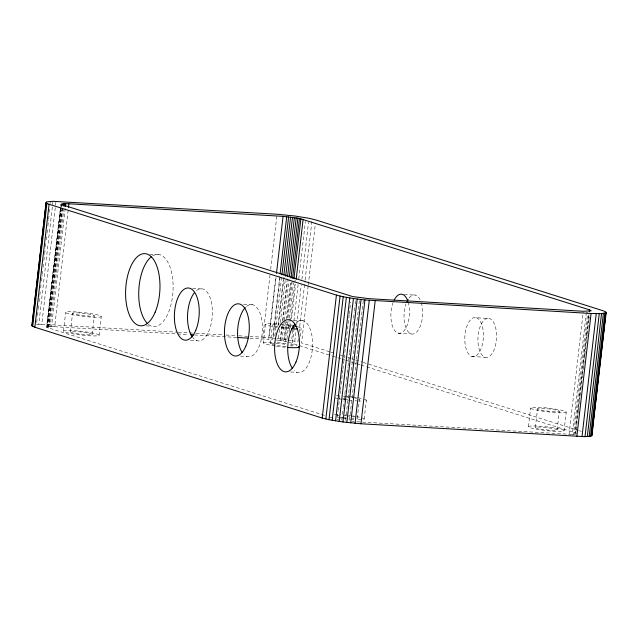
<?xml version="1.0" encoding="UTF-8"?>
<svg xmlns="http://www.w3.org/2000/svg" width="638" height="638" viewBox="0 0 638 638"><rect width="100%" height="100%" fill="white"/><g stroke="black" fill="none" stroke-linecap="round" stroke-linejoin="round"><path stroke-width="0.48" stroke-dasharray="3.19 2.39" d="M36.701 322.397L37.044 319.447M37.498 315.507L38.176 309.605M38.296 308.625L38.631 305.674M39.093 301.734L39.771 295.833M39.883 294.852L40.226 291.901M40.68 287.961L41.023 285.011M41.478 281.079L42.164 275.177M42.275 274.188L42.618 271.238M43.073 267.306L43.416 264.355M43.87 260.416L44.556 254.514M44.668 253.533L45.011 250.582M45.465 246.643L45.808 243.692M46.263 239.76L46.941 233.859M47.06 232.87L47.395 229.919M47.858 225.988L48.536 220.086M48.648 219.097L48.99 216.146M49.445 212.215L49.788 209.264M50.474 203.362L50.697 201.393M36.47 324.367L38.758 324.295L52.986 201.321M38.758 324.295L41.773 324.303L56 201.329M41.773 324.303L46.925 324.503L60.474 207.438M324.447 415.386L46.805 327.374L60.698 207.35M60.809 206.369L61.033 204.399M46.805 327.374L61.192 204.008M47.108 327.605L61.001 207.589M61.112 206.6L61.336 204.639M46.965 326.975L47.419 326.831L61.192 207.797M61.304 206.808L61.647 203.857M47.419 326.831L48.113 326.72L61.663 209.647M48.448 328.147L62.333 208.124M48.113 326.72L49.038 326.648L63.042 205.643M49.038 326.648L50.187 326.608L63.728 209.543M50.187 326.608L51.518 326.616L65.291 207.573M51.518 326.616L54.685 326.736L68.234 209.671M63.505 331.058L65.666 312.365M70.419 331.88L72.588 313.186M92.167 334.464A10.958 1.148 6.6 0 0 76.233 331.569A10.958 1.148 6.6 0 0 75.483 333.475A10.958 1.148 6.6 0 0 92.167 334.464L94.328 315.77A10.958 1.148 6.6 0 0 78.402 312.875A10.958 1.148 6.6 0 0 77.645 314.789A10.958 1.148 6.6 0 0 94.328 315.77M99.089 335.277A17.928 1.874 6.6 0 0 73.019 330.556A17.928 1.874 6.6 0 0 71.783 333.674A17.928 1.874 6.6 0 0 99.089 335.277L101.251 316.592A17.928 1.874 6.6 0 0 75.18 311.862A17.928 1.874 6.6 0 0 73.944 314.981A17.928 1.874 6.6 0 0 101.251 316.592M249.881 336.441L262.816 337.199L269.986 275.225M270.671 269.324L276.932 215.213M275.01 345.987A17.928 1.874 6.6 0 1 263.382 342.861L265.552 324.12A17.928 1.874 6.6 0 1 279.428 323.945M262.816 337.199L268.734 337.646L275.68 277.634M250.016 338.22L268.853 339.328L276.023 277.355M270.313 343.635L272.474 324.941M279.771 276.645L272.49 339.607L268.853 339.328M268.734 337.646L273.056 338.068L280.114 277.075M274.858 335.859L281.805 275.847M277.937 326.233L283.288 280.002M278.535 324.734L284.109 276.525M289.277 319.064L286.653 341.697L278.272 340.253L279.524 329.431M280.321 322.541L285.218 280.241M280.162 340.517L281.868 325.763M282.443 320.842L287.451 277.554M287.307 339.942L280.808 338.993L282.514 324.232M282.969 320.3L287.403 281.932M281.972 340.796L284.253 321.121M284.365 320.14L289.03 279.803M283.679 341.091L286.071 320.435M286.183 319.447L290.505 282.068M284.58 339.52L286.629 321.807M287.084 317.876L291.183 282.459M285.25 341.394L287.523 321.719M287.977 317.78L292.419 279.412M289.389 318.083L293.488 282.666M289.118 332.215L295.155 280.074M290.593 327.525L291.167 322.613M291.622 318.673L295.601 284.245M298.281 339.001L297.938 341.952L291.622 340.668L292.874 329.846M293.903 320.994L298.113 284.596M298.791 278.694L305.395 221.633M294.11 328.506L292.06 346.211A10.958 1.148 6.6 0 0 289.181 345.054M294.764 341.266L296.016 330.452M296.702 324.543L301.256 285.194M301.934 279.292L308.537 222.231M299.078 332.111L304.996 280.959M305.108 279.978L312.165 218.978M300.227 336.21L301.136 328.339M308.178 285.856L301.575 342.917L330.021 351.905M308.29 284.875L315.459 222.893M337.342 417.308L338.028 411.406M338.14 410.425L340.413 390.751M340.532 389.762L342.805 370.088M342.925 369.107L346.793 335.66M346.905 334.671L349.185 314.997M349.297 314.016L350.661 302.213M341.801 420.171L342.367 415.258M342.478 414.269L343.164 408.368M343.276 407.387L343.962 401.485M344.073 400.497L344.759 394.595M344.871 393.614L345.557 387.713M345.668 386.724L346.354 380.822M346.466 379.841L347.144 373.94M347.263 372.951L347.941 367.049M348.061 366.068L349.536 353.277M349.648 352.296L350.334 346.394M350.445 345.405L351.131 339.504M351.243 338.523L351.929 332.621M352.04 331.632L352.726 325.731M352.838 324.75L353.524 318.848M353.635 317.86L354.321 311.958M354.433 310.977L355.119 305.076M355.23 304.087L355.685 300.155M359.385 300.697L345.493 420.721L347.423 420.96M349.48 420.195L363.596 298.209M357.248 418.249L359.409 399.555M364.162 419.07L366.324 400.377M528.471 426.599L530.633 407.913M535.386 427.42L537.547 408.727M557.134 430.004A10.958 1.148 6.6 0 0 541.199 427.109A10.958 1.148 6.6 0 0 540.45 429.023A10.958 1.148 6.6 0 0 557.134 430.004L559.295 411.311A10.958 1.148 6.6 0 0 543.361 408.424A10.958 1.148 6.6 0 0 542.611 410.33A10.958 1.148 6.6 0 0 559.295 411.311M564.056 430.825A17.928 1.874 6.6 0 0 537.978 426.096A17.928 1.874 6.6 0 0 536.749 429.215A17.928 1.874 6.6 0 0 564.056 430.825L566.217 412.132A17.928 1.874 6.6 0 0 540.147 407.403A17.928 1.874 6.6 0 0 538.911 410.529A17.928 1.874 6.6 0 0 566.217 412.132M356.905 421.758L569.088 434.231L583.196 312.245M569.088 434.231L572.254 434.358L586.362 312.373M572.254 434.358L573.586 434.366L587.702 312.373M573.586 434.366L574.726 434.326L588.619 314.311M576.664 433.361L575.324 432.827L589.097 313.792M576.002 431.304L575.659 434.255L574.726 434.326M576.114 430.315L578.387 410.641M578.506 409.66L579.982 396.868M580.094 395.887L580.779 389.985M580.891 388.997L582.374 376.213M582.486 375.224L584.767 355.549M584.879 354.569L587.151 334.894M587.271 333.905L588.746 321.121M588.858 320.132L589.313 316.201M149.723 254.163L160.042 254.769M404.293 294.493L415.561 295.139M192.612 288.416L202.932 289.022M243.612 304.294L252.999 304.852M476.331 317.748A19.603 9.267 -86.7 0 1 480.837 349.273A19.603 9.267 -86.7 0 1 465.158 344.321A19.603 9.267 -86.7 0 1 476.331 317.748L489.474 318.506A19.603 9.267 -86.7 0 1 493.979 350.031A19.603 9.267 -86.7 0 1 478.293 345.078A19.603 9.267 -86.7 0 1 489.474 318.506M293.759 320.148L303.146 320.699M397.968 333.116L411.111 333.873M146.15 325.858L151.78 326.193M46.925 324.503L177.252 332.167M178.249 332.231L195.164 333.219M196.161 333.283L225.007 334.982M226.004 335.038L237.942 335.74M238.939 335.795L248.884 336.385M54.685 326.736L176.638 333.913M177.635 333.969L188.537 334.607M194.486 334.958L237.121 337.462M471.889 356.483L485.024 357.24M190.387 340.285L196.959 340.676M240.454 356.108L247.018 356.498M290.601 371.962L297.172 372.353M352.192 421.431L354.01 421.574M273.056 338.068L275.967 338.395M276.94 338.507L280.808 338.993M276.342 340.006L278.272 340.253M288.209 340.078L291.622 340.668M337.119 419.278L338.523 419.581M330.97 352.208L335.716 353.707M340.453 355.206L347.096 357.304M348.045 357.599L350.884 358.5M351.833 358.803L354.68 359.704M355.629 359.999L362.264 362.097M363.213 362.4L578.483 430.443M579.432 430.746L581.33 431.344M288.886 342.287L331.569 355.773M332.518 356.076L341.051 358.771M342 359.074L344.847 359.976M345.796 360.271L352.439 362.368M353.388 362.671L356.227 363.572M357.176 363.867L360.023 364.769M360.972 365.072L365.718 366.571M366.667 366.866L575.324 432.827M330.141 417.188L334.886 418.688M285.098 347.208A17.928 1.874 6.6 0 1 275.887 346.115M263.382 342.861A17.928 1.874 6.6 0 1 275.472 342.486M277.267 342.638A17.928 1.874 6.6 0 1 286.478 343.73M290.697 344.416A17.928 1.874 6.6 0 1 296.949 345.852M286.247 346.522A10.958 1.148 6.6 0 1 272.29 344.568A10.958 1.148 6.6 0 1 273.806 343.228M276.126 343.324A10.958 1.148 6.6 0 1 286.175 344.472M362.137 417.882A17.928 1.874 6.6 0 1 356.634 419.676M353.819 419.525A17.928 1.874 6.6 0 1 346.586 418.871M345.66 418.759A17.928 1.874 6.6 0 1 342.885 418.408M341.075 418.153A17.928 1.874 6.6 0 1 337.654 417.603M334.296 414.19A17.928 1.874 6.6 0 1 340.66 414.517M345.222 414.947A17.928 1.874 6.6 0 1 347.088 415.155M348.938 415.386A17.928 1.874 6.6 0 1 351.666 415.761M352.543 415.896A17.928 1.874 6.6 0 1 355.884 416.455M356.841 416.63A17.928 1.874 6.6 0 1 359.457 417.18M356.985 417.922A10.958 1.148 6.6 0 1 356.762 418.488M353.755 418.648A10.958 1.148 6.6 0 1 352.248 418.6M345.94 418.057A10.958 1.148 6.6 0 1 344.049 417.818M343.14 417.691A10.958 1.148 6.6 0 1 340.556 417.268M337.175 415.29A10.958 1.148 6.6 0 1 338.993 415.266M343.978 415.561A10.958 1.148 6.6 0 1 345.86 415.753M346.809 415.856A10.958 1.148 6.6 0 1 349.608 416.231M352.184 416.646A10.958 1.148 6.6 0 1 354.369 417.092M364.298 399.197A17.928 1.874 6.6 0 1 365.534 400.776M360.614 401.031A17.928 1.874 6.6 0 1 358.803 400.983M356.817 400.887A17.928 1.874 6.6 0 1 355.127 400.776M351.538 400.473A17.928 1.874 6.6 0 1 347.822 400.074M345.971 399.843A17.928 1.874 6.6 0 1 343.244 399.46M342.367 399.332A17.928 1.874 6.6 0 1 339.017 398.774M338.06 398.591A17.928 1.874 6.6 0 1 332.773 397.338M336.457 395.496A17.928 1.874 6.6 0 1 340.253 395.648M344.616 395.983A17.928 1.874 6.6 0 1 348.316 396.358M349.249 396.461A17.928 1.874 6.6 0 1 352.934 396.94M353.827 397.075A17.928 1.874 6.6 0 1 356.427 397.482M358.046 397.761A17.928 1.874 6.6 0 1 361.618 398.487M359.146 399.228A10.958 1.148 6.6 0 1 358.923 399.795M348.101 399.372A10.958 1.148 6.6 0 1 345.302 398.997M344.408 398.862A10.958 1.148 6.6 0 1 342.718 398.575M343.475 396.669A10.958 1.148 6.6 0 1 346.139 396.868M347.072 396.956A10.958 1.148 6.6 0 1 348.97 397.163M351.769 397.538A10.958 1.148 6.6 0 1 354.345 397.96M355.127 398.104A10.958 1.148 6.6 0 1 356.53 398.399M297.436 326.688A17.928 1.874 6.6 0 1 300.346 328.737M289.939 328.737A17.928 1.874 6.6 0 1 280.784 327.804M277.179 327.294A17.928 1.874 6.6 0 1 265.575 324.072M280.337 324.032A17.928 1.874 6.6 0 1 292.06 325.587M290.003 327.908A10.958 1.148 6.6 0 1 281.031 327.095M277.53 326.536A10.958 1.148 6.6 0 1 278.288 324.63M281.884 324.925A10.958 1.148 6.6 0 1 291.343 326.361M152.594 255.886A36.151 17.098 -86.6 0 1 172.97 291.686A36.151 17.098 -86.6 0 1 148.391 324.311M296.71 322.254A26.142 12.361 -86.6 0 1 312.516 346.936A26.142 12.361 -86.6 0 1 294.15 370.479M196.496 290.577A26.142 12.361 -86.6 0 1 212.215 316.623A26.142 12.361 -86.6 0 1 192.828 337.59M409.03 298.058A19.603 9.267 -86.7 0 1 420.609 300.881M421.311 302.835A19.603 9.267 -86.7 0 1 419.102 328.682A19.603 9.267 -86.7 0 1 406.765 329.631A19.603 9.267 -86.7 0 1 405.967 304.015M408.168 302.077A19.603 9.267 -86.7 0 1 405.704 328.387A19.603 9.267 -86.7 0 1 393.183 327.972A19.603 9.267 -86.7 0 1 393.463 301.591M246.555 306.399A26.142 12.361 -86.6 0 1 262.37 331.09A26.142 12.361 -86.6 0 1 243.995 354.632"/><path stroke-width="0.96" d="M31.9 325.396L46.127 202.421L47.451 201.767L52.986 201.321L277.044 214.232L295.035 216.019L308.991 218.3L315.802 219.943L603.141 310.77L605.318 311.647L606.1 312.604L591.873 435.579L590.549 436.233L585.014 436.679L360.956 423.768L342.965 421.981L329.009 419.7L322.198 418.057L34.859 327.23L31.996 325.819L32.307 325.037M31.996 325.819L46.127 202.421M32.538 323.067L32.881 320.116M33.216 317.166L33.447 315.196M33.902 311.264L34.133 309.294M34.468 306.344L34.811 303.393M35.154 300.442L35.385 298.472M35.72 295.522L36.063 292.571M36.406 289.62L36.637 287.65M36.972 284.7L37.315 281.749M37.658 278.798L38.001 275.847M38.344 272.897L38.567 270.927M38.91 267.976L39.253 265.025M39.596 262.074L39.819 260.105M40.162 257.154L40.505 254.203M40.848 251.252L41.191 248.302M41.414 246.332L41.757 243.381M42.1 240.43L42.443 237.48M42.778 234.529L43.009 232.559M43.352 229.608L43.695 226.657M44.03 223.707L44.373 220.756M44.716 217.805L44.947 215.835M45.282 212.885L45.625 209.934M45.968 206.983L46.534 202.063M32.682 326.353L46.909 203.386L46.231 202.844M34.859 327.23L49.086 204.256L46.909 203.386M63.042 205.643L63.274 203.674L68.912 203.769L283.081 216.362L299.477 218.419L589.552 309.853L591.243 310.842L583.315 311.264L369.147 298.672L352.75 296.606L61.033 204.399L63.274 203.674M64.071 206.584L64.414 203.634M65.411 206.592L65.746 203.642M68.457 207.701L68.912 203.769M276.477 273.415L283.081 216.362M280.114 273.694L286.717 216.633M281.916 274.866L288.631 216.824M283.854 275.082L290.577 217.04M285.672 276.31L292.507 217.279M287.563 276.573L294.389 217.542M289.373 276.852L296.199 217.829M290.968 278.128L297.906 218.116M292.531 278.431L299.477 218.419M293.943 278.734L300.881 218.722M296.176 279.324L303.114 219.312M322.198 418.057L336.425 295.083L49.086 204.256M325.835 419.022L340.062 296.048L336.425 295.083M329.009 419.7L343.236 296.734L340.062 296.048M332.151 420.306L346.378 297.332L343.236 296.734M335.564 420.889L349.791 297.922L346.378 297.332M339.185 421.455L353.42 298.48L349.791 297.922M342.965 421.981L357.192 299.007L353.42 298.48M346.833 422.468L361.06 299.493L357.192 299.007M350.717 422.898L364.944 299.932L591.075 313.497L601.53 313.633L606.1 312.604M355.039 423.321L369.266 300.354M360.956 423.768L375.184 300.801M589.321 311.822L589.552 309.853M576.848 436.464L591.075 313.497M582 436.671L596.227 313.697M585.014 436.679L599.241 313.705M587.303 436.607L601.53 313.633M589.153 436.456L603.389 313.489M590.549 436.233L604.784 313.266M591.466 435.937L605.693 312.963M593.484 420.394L591.873 435.579M593.707 418.432L606.004 312.181M190.523 334.727L193.497 334.902M238.118 337.526L248.03 338.108M361.06 299.493L364.944 299.932M298.552 346.498A17.928 1.874 6.6 0 1 287.77 347.431M297.515 328.993A17.928 1.874 6.6 0 1 291.63 328.849M292.858 325.723A17.928 1.874 6.6 0 1 296.431 326.449M292.978 326.8A10.958 1.148 6.6 0 1 292.547 327.9M147.601 323.61A36.151 17.098 -86.6 0 1 138.821 289.907A36.151 17.098 -86.6 0 1 151.142 256.915M292.515 368.565A26.142 12.361 -86.6 0 1 294.884 324.056M394.172 300.051A19.603 9.267 -86.7 0 1 407.841 301.08M192.301 336.888A26.142 12.361 -86.6 0 1 194.67 292.379M406.948 301.559A19.603 9.267 -86.7 0 1 408.097 299.413M242.368 352.71A26.142 12.361 -86.6 0 1 245.327 307.532M155.17 312.134A36.151 17.098 -86.6 0 0 146.907 253.996A36.151 17.098 -86.6 0 0 126.252 302.994A36.151 17.098 -86.6 0 0 155.17 312.134M295.984 361.969A26.142 12.361 -86.6 0 0 290.011 319.933A26.142 12.361 -86.6 0 0 275.074 355.358A26.142 12.361 -86.6 0 0 295.984 361.969M195.77 330.293A26.142 12.361 -86.6 0 0 189.797 288.256A26.142 12.361 -86.6 0 0 174.86 323.681A26.142 12.361 -86.6 0 0 195.77 330.293M245.829 346.115A26.142 12.361 -86.6 0 0 239.856 304.079A26.142 12.361 -86.6 0 0 224.919 339.504A26.142 12.361 -86.6 0 0 245.829 346.115"/></g></svg>
